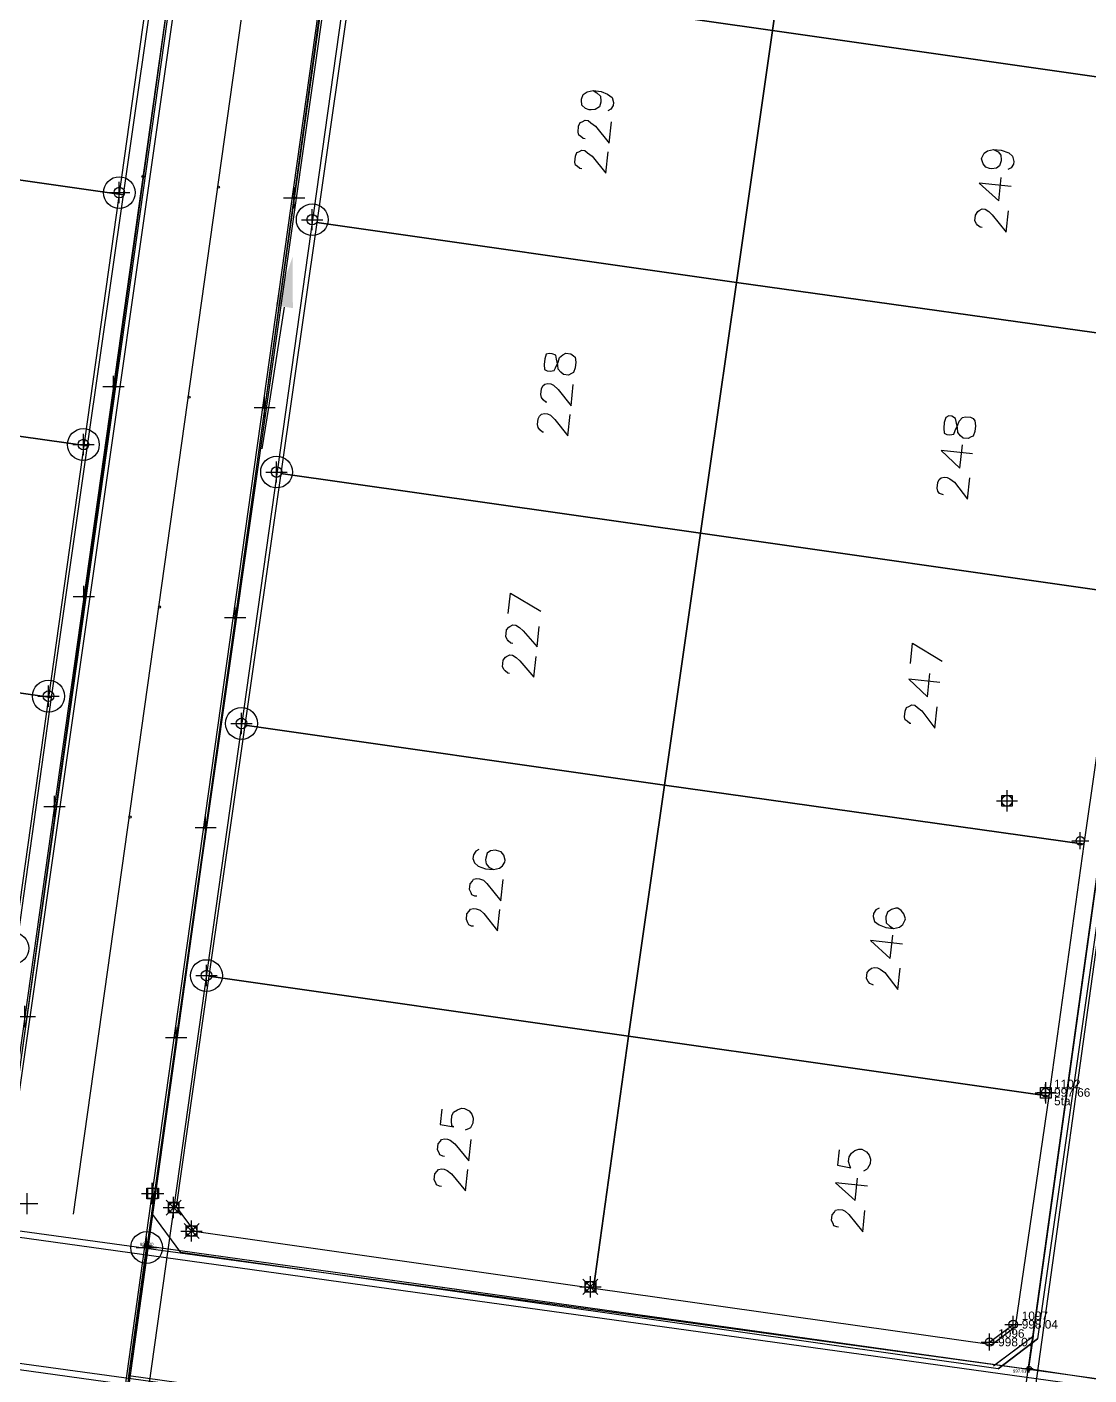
# Model space of a CAD drawing. Header units: metres. Extents: x -977055 to 805873, y -1033982 to 242021.
# Drawn here: x 959.2 to 1009.3, y 1039.1 to 1102.7 of the extents above; entities that cross this region are included whole.
import ezdxf

# ---------------------------------------------------------------- set-up
doc = ezdxf.new("R2010")
doc.units = ezdxf.units.M
doc.header["$PDMODE"] = 32
doc.header["$PDSIZE"] = 1.5
for name, color, linetype in [('12-CONDICIONES EXISTENTES', 2, 'Continuous'), ('5ta avenida', 10, 'Continuous'), ('C-ANNO-MATC-TEXT', 150, 'Continuous'), ('C-ROAD-PROF-TEXT', 11, 'Continuous'), ('LOTE 243', 6, 'Continuous'), ('PUNTOS V', 4, 'Continuous'), ('V-NODE', 1, 'Continuous'), ('V-SITE-VEGE', 80, 'Continuous')]:
    doc.layers.add(name, color=color, linetype=linetype)
for name, color, linetype, true_color in [('PDF2_area escolar', 7, 'Continuous', 0x989898), ('PDF_Geometry', 7, 'Continuous', 0x797979), ('PDF_Solid Fills', 7, 'Continuous', 0x797979)]:
    doc.layers.add(name, color=color, linetype=linetype, true_color=true_color)
doc.layers.get('PDF2_area escolar').off()
doc.styles.get("Standard").update_dxf_attribs({"font": 'arial.ttf'})

# ---------------------------------------------------------------- blocks, each defined once
blk = doc.blocks.new('*U2497')
at = {"color": 0, "linetype": 'ByBlock', "lineweight": -2, "transparency": 16777216}
for p, q in [((-1, 0), (1, 0)), ((0, -1), (0, 1))]:
    blk.add_line(p, q, dxfattribs=at)
blk.add_lwpolyline([(-0.5, -0.5), (-0.5, 0.5), (0.5, 0.5), (0.5, -0.5)], close=True, dxfattribs=at)
blk = doc.blocks.new('*U2801', base_point=(967.009, 1045.867, 997.595))
at = {"layer": 'V-NODE', "color": 130, "lineweight": -2, "xscale": 0.5, "yscale": 0.5, "zscale": 0.5}
blk.add_blockref('*U2497', (967.009, 1045.867, 997.595), dxfattribs=at)
blk = doc.blocks.new('*U2804', base_point=(966.165, 1046.973, 997.573))
at = {"layer": 'V-NODE', "color": 130, "lineweight": -2, "xscale": 0.5, "yscale": 0.5, "zscale": 0.5}
blk.add_blockref('*U2497', (966.165, 1046.973, 997.573), dxfattribs=at)
blk = doc.blocks.new('*U2807', base_point=(985.819, 1043.236, 997.808))
at = {"layer": 'V-NODE', "color": 130, "lineweight": -2, "xscale": 0.5, "yscale": 0.5, "zscale": 0.5}
blk.add_blockref('*U2497', (985.819, 1043.236, 997.808), dxfattribs=at)
blk = doc.blocks.new('*U2820')
at = {"color": 0, "linetype": 'ByBlock', "lineweight": -2, "transparency": 16777216}
for p, q in [((-0.71, -0.71), (0.71, 0.71)), ((-0.71, 0.71), (0.71, -0.71))]:
    blk.add_line(p, q, dxfattribs=at)
blk.add_circle((0, 0), 0.5, dxfattribs=at)
blk = doc.blocks.new('*U2835', base_point=(967.009, 1045.867, 997.595))
at = {"layer": 'V-NODE', "color": 50, "lineweight": -2, "xscale": 0.5, "yscale": 0.5, "zscale": 0.5}
blk.add_blockref('*U2820', (967.009, 1045.867, 997.595), dxfattribs=at)
blk = doc.blocks.new('*U2838', base_point=(966.165, 1046.973, 997.573))
at = {"layer": 'V-NODE', "color": 50, "lineweight": -2, "xscale": 0.5, "yscale": 0.5, "zscale": 0.5}
blk.add_blockref('*U2820', (966.165, 1046.973, 997.573), dxfattribs=at)
blk = doc.blocks.new('*U2841', base_point=(985.819, 1043.236, 997.808))
at = {"layer": 'V-NODE', "color": 50, "lineweight": -2, "xscale": 0.5, "yscale": 0.5, "zscale": 0.5}
blk.add_blockref('*U2820', (985.819, 1043.236, 997.808), dxfattribs=at)
blk = doc.blocks.new('base')
at = {"layer": 'PDF_Geometry', "lineweight": 25, "extrusion": (-0.000787417, 0.063364, 0.99799), "elevation": 0.026}
for points in [[(-314.355, -197.288), (-299.601, -195.681), (-292.744, -194.188), (-282.663, -192.111), (-274.476, -190.361), (-258.037, -185.154), (-248.029, -180.61), (-240.539, -177.71), (-228.643, -174.042), (-222.733, -172.714), (-217.384, -171.04), (-209.935, -169.248), (-202.16, -164.759), (-196.196, -160.284), (-195.073, -159.817), (-178.095, -157.457), (-154.298, -156.614), (-136.667, -154.611), (-124.436, -153.164), (-118.066, -151.474), (-100.79, -146.646), (-80.955, -140.967), (-73.385, -139.328), (-61.694, -135.822), (-40.504, -131.604), (-37.727, -130.872), (-17.661, -129.441), (1.311, -127.461), (21.092, -124.929), (41.006, -122.83), (47.376, -123.458), (63.592, -123.186), (81.402, -124.312), (85.639, -96.072), (88.705, -66.393), (92.811, -40.781), (97.16, -22.386), (100.596, -1.562), (102.483, 8.32), (109.691, 37.361), (117.528, 76.62), (126.217, 115.638), (131.513, 149.592), (134.682, 173.973), (136.916, 195.591), (139.956, 229.678), (141.558, 250.676), (142.614, 271.37), (143.252, 283.21), (147.066, 312.938), (152.58, 355.631), (153.554, 396.042), (150.869, 418.02), (151.777, 438.639), (150.959, 458.028), (151.777, 438.639), (150.869, 418.02), (153.554, 396.042), (152.58, 355.631), (147.066, 312.938), (143.252, 283.21), (142.614, 271.37), (141.558, 250.676), (139.956, 229.678), (136.916, 195.591), (134.682, 173.973), (131.513, 149.592), (126.217, 115.638), (117.528, 76.62), (109.691, 37.361), (102.483, 8.32), (100.596, -1.562), (97.16, -22.386), (92.811, -40.781), (88.705, -66.393), (85.639, -96.072), (81.402, -124.312), (63.592, -123.186), (47.376, -123.458), (41.006, -122.83), (21.092, -124.929), (1.311, -127.461), (-17.661, -129.441), (-37.727, -130.872), (-40.504, -131.604), (-61.694, -135.822), (-73.385, -139.328), (-80.955, -140.967), (-100.79, -146.646), (-118.066, -151.474), (-124.436, -153.164), (-136.667, -154.611), (-154.298, -156.614), (-178.095, -157.457), (-195.073, -159.817), (-196.196, -160.284), (-202.16, -164.759), (-209.935, -169.248), (-217.384, -171.04), (-222.733, -172.714), (-228.643, -174.042), (-240.539, -177.71), (-248.029, -180.61), (-258.037, -185.154), (-274.476, -190.361), (-282.663, -192.111), (-292.744, -194.188), (-299.601, -195.681), (-314.355, -197.288), (-312.178, -178.446), (-309.146, -157.898), (-306.876, -132.899), (-305.823, -118.002), (-298.643, -78.802), (-291.055, -45.077), (-282.252, -15.116), (-275.645, 10.473), (-270.319, 33.898), (-263.825, 63.164), (-258.15, 86.408), (-284.424, 123.888)], [(-73.972, -29.127), (-75.851, -30.477), (-73.972, -29.127), (-35.504, -35.06), (-34.154, -36.938), (-44.268, -102.03), (-86.666, -112.549), (-88.335, -111.003), (-75.851, -30.477)], [(-104.247, -82.191), (-104.418, -82.077), (-104.585, -81.918), (-104.603, -81.684), (-104.597, -81.639), (-104.524, -81.415), (-104.325, -81.3), (-104.136, -81.277), (-104.045, -81.288), (-103.868, -81.355), (-103.701, -81.515), (-103.683, -81.749), (-103.689, -81.794), (-103.762, -82.017), (-103.961, -82.132), (-104.247, -82.191), (-104.612, -82.147), (-104.921, -82.017), (-105.133, -81.852), (-105.197, -81.613), (-105.181, -81.476), (-105.067, -81.304), (-104.919, -81.229)], [(-103.834, -79.922), (-103.743, -79.933), (-103.617, -80.041), (-103.531, -80.098), (-103.502, -80.24), (-103.535, -80.515), (-103.602, -80.692), (-103.699, -80.727), (-103.847, -80.801), (-103.984, -80.785), (-104.111, -80.677), (-104.323, -80.512), (-104.966, -79.693), (-105.087, -80.698)], [(-103.663, -78.505), (-103.572, -78.516), (-103.446, -78.624), (-103.36, -78.681), (-103.331, -78.823), (-103.364, -79.098), (-103.432, -79.275), (-103.529, -79.31), (-103.677, -79.385), (-103.814, -79.368), (-103.94, -79.26), (-104.152, -79.095), (-104.795, -78.276), (-104.916, -79.282)], [(-123.081, -79.18), (-123.299, -79.061), (-123.42, -78.907), (-123.438, -78.673), (-123.432, -78.627), (-123.359, -78.404), (-123.205, -78.284), (-122.971, -78.266), (-122.88, -78.277), (-122.703, -78.344), (-122.582, -78.498), (-122.518, -78.738), (-122.524, -78.783), (-122.643, -79.001), (-122.796, -79.121), (-123.081, -79.18), (-123.447, -79.136), (-123.802, -79), (-123.968, -78.841), (-124.032, -78.601), (-124.015, -78.464), (-123.902, -78.293), (-123.754, -78.218)], [(-123.889, -77.413), (-122.38, -77.595), (-123.298, -76.742), (-123.43, -77.839)], [(-122.498, -75.494), (-122.407, -75.505), (-122.281, -75.613), (-122.241, -75.664), (-122.166, -75.812), (-122.199, -76.086), (-122.312, -76.258), (-122.363, -76.298), (-122.511, -76.373), (-122.649, -76.357), (-122.82, -76.243), (-122.987, -76.084), (-123.63, -75.265), (-123.751, -76.27)], [(-89.542, -72.138), (-88.74, -67.412), (-88.412, -65.457)], [(-101.874, -67.499), (-101.828, -67.504), (-101.702, -67.612), (-101.622, -67.715), (-101.592, -67.857), (-101.625, -68.132), (-101.688, -68.263), (-101.79, -68.344), (-101.933, -68.373), (-102.07, -68.356), (-102.201, -68.294), (-102.408, -68.084), (-103.011, -67.316), (-103.132, -68.321)], [(-101.703, -66.082), (-101.657, -66.088), (-101.531, -66.195), (-101.451, -66.298), (-101.422, -66.44), (-101.455, -66.715), (-101.517, -66.846), (-101.619, -66.927), (-101.762, -66.956), (-101.899, -66.939), (-102.031, -66.877), (-102.237, -66.667), (-102.84, -65.899), (-102.961, -66.904)], [(-121.906, -64.807), (-120.444, -64.983), (-121.315, -64.136), (-121.448, -65.233)], [(-120.516, -62.888), (-120.47, -62.894), (-120.338, -62.956), (-120.258, -63.058), (-120.229, -63.201), (-120.262, -63.475), (-120.324, -63.607), (-120.427, -63.687), (-120.569, -63.716), (-120.706, -63.7), (-120.838, -63.638), (-121.05, -63.473), (-121.647, -62.659), (-121.769, -63.665)], [(-99.931, -57.531), (-100.047, -58.491), (-101.472, -57.624)], [(-100.131, -56.116), (-100.04, -56.127), (-99.914, -56.235), (-99.874, -56.286), (-99.799, -56.434), (-99.837, -56.754), (-99.945, -56.88), (-99.996, -56.921), (-100.145, -56.996), (-100.282, -56.979), (-100.454, -56.866), (-100.62, -56.706), (-101.269, -55.933), (-101.384, -56.893)], [(-118.861, -54.926), (-118.977, -55.886), (-120.357, -55.024)], [(-99.961, -54.699), (-99.869, -54.71), (-99.743, -54.818), (-99.703, -54.869), (-99.628, -55.017), (-99.667, -55.337), (-99.775, -55.464), (-99.826, -55.504), (-99.974, -55.579), (-100.111, -55.562), (-100.283, -55.449), (-100.449, -55.29), (-101.098, -54.516), (-101.213, -55.476)], [(-120.235, -54.019), (-118.773, -54.195), (-119.645, -53.348), (-119.777, -54.445)], [(-118.845, -52.099), (-118.799, -52.105), (-118.673, -52.213), (-118.587, -52.27), (-118.558, -52.412), (-118.591, -52.686), (-118.659, -52.864), (-118.756, -52.898), (-118.904, -52.973), (-119.041, -52.957), (-119.167, -52.849), (-119.379, -52.684), (-119.977, -51.87), (-120.098, -52.876)], [(-98.404, -46.401), (-98.256, -46.326), (-98.143, -46.154), (-98.121, -45.971), (-98.19, -45.777), (-98.357, -45.618), (-98.711, -45.483), (-99.077, -45.439), (-99.362, -45.497), (-99.516, -45.618), (-99.629, -45.79), (-99.64, -45.881), (-99.576, -46.12), (-99.456, -46.274), (-99.233, -46.347), (-99.187, -46.353), (-98.953, -46.335), (-98.799, -46.214), (-98.726, -45.991), (-98.715, -45.9), (-98.739, -45.711), (-98.859, -45.558), (-99.077, -45.439)], [(-98.277, -44.19), (-98.186, -44.201), (-98.054, -44.264), (-98.019, -44.36), (-97.945, -44.509), (-97.978, -44.783), (-98.086, -44.909), (-98.142, -44.995), (-98.285, -45.024), (-98.422, -45.008), (-98.599, -44.94), (-98.766, -44.781), (-99.409, -43.961), (-99.53, -44.967)], [(-98.106, -42.773), (-98.015, -42.784), (-97.883, -42.847), (-97.849, -42.944), (-97.774, -43.092), (-97.807, -43.366), (-97.915, -43.492), (-97.972, -43.578), (-98.114, -43.607), (-98.251, -43.591), (-98.429, -43.523), (-98.595, -43.364), (-99.238, -42.544), (-99.359, -43.55)], [(-117.239, -43.39), (-117.091, -43.315), (-116.978, -43.143), (-116.961, -43.006), (-117.025, -42.766), (-117.237, -42.602), (-117.546, -42.472), (-117.912, -42.428), (-118.197, -42.486), (-118.351, -42.607), (-118.469, -42.824), (-118.475, -42.87), (-118.411, -43.109), (-118.29, -43.263), (-118.119, -43.376), (-118.027, -43.387), (-117.833, -43.318), (-117.634, -43.203), (-117.561, -42.98), (-117.555, -42.934), (-117.573, -42.7), (-117.74, -42.541), (-117.912, -42.428)], [(-118.332, -41.681), (-116.823, -41.863), (-117.741, -41.011), (-117.873, -42.108)], [(-116.941, -39.762), (-116.896, -39.768), (-116.764, -39.83), (-116.684, -39.932), (-116.609, -40.081), (-116.642, -40.355), (-116.75, -40.481), (-116.852, -40.561), (-116.995, -40.59), (-117.132, -40.574), (-117.263, -40.512), (-117.475, -40.347), (-118.073, -39.533), (-118.194, -40.539)], [(-96.512, -34.155), (-96.424, -33.424), (-97.058, -33.301), (-96.972, -33.358), (-96.954, -33.592), (-96.981, -33.82), (-97.049, -33.998), (-97.249, -34.113), (-97.442, -34.182), (-97.58, -34.166), (-97.797, -34.047), (-97.918, -33.893), (-97.987, -33.699), (-97.959, -33.471), (-97.841, -33.253), (-97.789, -33.213), (-97.595, -33.143)], [(-96.613, -31.917), (-96.522, -31.928), (-96.39, -31.99), (-96.355, -32.087), (-96.28, -32.235), (-96.313, -32.51), (-96.421, -32.636), (-96.478, -32.722), (-96.621, -32.751), (-96.758, -32.734), (-96.889, -32.672), (-97.102, -32.507), (-97.745, -31.688), (-97.866, -32.694)], [(-115.217, -31.994), (-115.129, -31.263), (-115.763, -31.14), (-115.723, -31.191), (-115.659, -31.431), (-115.687, -31.659), (-115.8, -31.831), (-115.954, -31.952), (-116.148, -32.021), (-116.285, -32.005), (-116.502, -31.886), (-116.623, -31.732), (-116.692, -31.538), (-116.665, -31.31), (-116.546, -31.092), (-116.495, -31.052), (-116.347, -30.977)], [(-96.442, -30.5), (-96.351, -30.511), (-96.219, -30.573), (-96.185, -30.67), (-96.11, -30.818), (-96.143, -31.093), (-96.251, -31.219), (-96.307, -31.305), (-96.45, -31.334), (-96.587, -31.317), (-96.719, -31.255), (-96.931, -31.09), (-97.574, -30.271), (-97.695, -31.277)], [(-116.538, -30.258), (-115.03, -30.44), (-115.947, -29.588), (-116.074, -30.639)], [(-115.148, -28.339), (-115.056, -28.35), (-114.925, -28.412), (-114.89, -28.509), (-114.815, -28.658), (-114.848, -28.932), (-114.956, -29.058), (-115.013, -29.144), (-115.155, -29.173), (-115.338, -29.151), (-115.47, -29.089), (-115.636, -28.93), (-116.279, -28.11), (-116.401, -29.116)], [(-84.121, -27.533), (-82.771, -29.411)], [(-122.584, -21.554), (-124.468, -22.95)]]:
    blk.add_lwpolyline(points, dxfattribs=at)
for points in [[(-138.576, -126.188), (-140.244, -124.642), (-124.468, -22.95), (-122.584, -21.554), (-84.121, -27.533), (-82.771, -29.411), (-95.915, -114.263), (-97.512, -115.972)], [(-112.737, -84.924), (-114.58, -96.758), (-94.826, -99.834), (-92.983, -88)], [(-132.492, -81.848), (-134.34, -93.728), (-114.58, -96.758), (-112.737, -84.924)], [(-82.031, -77.541), (-83.88, -89.421), (-64.12, -92.451), (-62.277, -80.616)], [(-110.889, -73.044), (-112.737, -84.924), (-92.983, -88), (-91.134, -76.119)], [(-130.648, -70.014), (-132.492, -81.848), (-112.737, -84.924), (-110.889, -73.044)], [(-80.188, -65.706), (-82.031, -77.541), (-62.277, -80.616), (-60.428, -68.736)], [(-109.045, -61.209), (-110.889, -73.044), (-91.134, -76.119), (-89.291, -64.285)], [(-128.8, -58.134), (-130.648, -70.014), (-110.889, -73.044), (-109.045, -61.209)], [(-101.763, -69.274), (-101.781, -69.04), (-101.913, -68.978), (-102.05, -68.962), (-102.238, -68.985), (-102.301, -69.117), (-102.425, -69.38), (-102.498, -69.603), (-102.652, -69.724), (-102.8, -69.799), (-103.029, -69.771), (-103.155, -69.663), (-103.241, -69.606), (-103.259, -69.372), (-103.226, -69.098), (-103.152, -68.875), (-103.056, -68.84), (-102.907, -68.766), (-102.679, -68.793), (-102.553, -68.901), (-102.432, -69.055), (-102.408, -69.243), (-102.35, -69.528), (-102.326, -69.717), (-102.149, -69.784), (-102.012, -69.801), (-101.869, -69.772), (-101.796, -69.549)], [(-78.339, -53.826), (-80.188, -65.706), (-60.428, -68.736), (-58.585, -56.902)], [(-120.57, -66.035), (-120.588, -65.801), (-120.72, -65.738), (-120.857, -65.722), (-121.046, -65.746), (-121.113, -65.923), (-121.238, -66.186), (-121.305, -66.363), (-121.465, -66.53), (-121.607, -66.559), (-121.836, -66.531), (-121.967, -66.469), (-122.048, -66.367), (-122.066, -66.133), (-122.033, -65.858), (-121.96, -65.635), (-121.863, -65.601), (-121.715, -65.526), (-121.486, -65.553), (-121.36, -65.661), (-121.239, -65.815), (-121.221, -66.049), (-121.163, -66.334), (-121.134, -66.477), (-120.962, -66.59), (-120.825, -66.607), (-120.677, -66.532), (-120.603, -66.309)], [(-107.197, -49.329), (-109.045, -61.209), (-89.291, -64.285), (-87.442, -52.405)], [(-126.957, -46.3), (-128.8, -58.134), (-109.045, -61.209), (-107.197, -49.329)], [(-76.542, -41.986), (-78.339, -53.826), (-58.585, -56.902), (-56.736, -45.022)], [(-105.354, -37.495), (-107.197, -49.329), (-87.442, -52.405), (-85.599, -40.571)], [(-125.154, -34.414), (-126.957, -46.3), (-107.197, -49.329), (-105.354, -37.495)], [(-103.551, -25.609), (-105.354, -37.495), (-85.599, -40.571), (-83.917, -29.691), (-84.751, -28.524)], [(-123.426, -23.539), (-125.154, -34.414), (-105.354, -37.495), (-103.551, -25.609), (-122.305, -22.701)]]:
    blk.add_lwpolyline(points, close=True, dxfattribs=at)
blk = doc.blocks.new('*U3053')
at = {"color": 0, "linetype": 'ByBlock', "lineweight": -2, "transparency": 16777216}
for p, q in [((-1, 0), (1, 0)), ((0, -1), (0, 1))]:
    blk.add_line(p, q, dxfattribs=at)
blk.add_circle((0, 0), 0.5, dxfattribs=at)
blk = doc.blocks.new('*U3173', base_point=(967.715, 1057.915, 997.068))
at = {"layer": 'V-NODE', "color": 90, "lineweight": -2, "xscale": 0.5, "yscale": 0.5, "zscale": 0.5}
blk.add_blockref('*U3053', (967.715, 1057.915, 997.068), dxfattribs=at)
blk = doc.blocks.new('*U3176', base_point=(960.264, 1071.092, 996.593))
at = {"layer": 'V-NODE', "color": 90, "lineweight": -2, "xscale": 0.5, "yscale": 0.5, "zscale": 0.5}
blk.add_blockref('*U3053', (960.264, 1071.092, 996.593), dxfattribs=at)
blk = doc.blocks.new('*U3179', base_point=(969.364, 1069.805, 996.724))
at = {"layer": 'V-NODE', "color": 90, "lineweight": -2, "xscale": 0.5, "yscale": 0.5, "zscale": 0.5}
blk.add_blockref('*U3053', (969.364, 1069.805, 996.724), dxfattribs=at)
blk = doc.blocks.new('*U3182', base_point=(961.91, 1082.959, 996.181))
at = {"layer": 'V-NODE', "color": 90, "lineweight": -2, "xscale": 0.5, "yscale": 0.5, "zscale": 0.5}
blk.add_blockref('*U3053', (961.91, 1082.959, 996.181), dxfattribs=at)
blk = doc.blocks.new('*U3185', base_point=(971.019, 1081.662, 996.289))
at = {"layer": 'V-NODE', "color": 90, "lineweight": -2, "xscale": 0.5, "yscale": 0.5, "zscale": 0.5}
blk.add_blockref('*U3053', (971.019, 1081.662, 996.289), dxfattribs=at)
blk = doc.blocks.new('*U3188', base_point=(963.604, 1094.842, 995.82))
at = {"layer": 'V-NODE', "color": 90, "lineweight": -2, "xscale": 0.5, "yscale": 0.5, "zscale": 0.5}
blk.add_blockref('*U3053', (963.604, 1094.842, 995.82), dxfattribs=at)
blk = doc.blocks.new('*U3191', base_point=(972.701, 1093.565, 995.932))
at = {"layer": 'V-NODE', "color": 90, "lineweight": -2, "xscale": 0.5, "yscale": 0.5, "zscale": 0.5}
blk.add_blockref('*U3053', (972.701, 1093.565, 995.932), dxfattribs=at)
blk = doc.blocks.new('*U3739')
at = {"color": 0, "linetype": 'ByBlock', "lineweight": -2, "transparency": 16777216}
for p, q in [((-1, 0), (1, 0)), ((0, -1), (0, 1))]:
    blk.add_line(p, q, dxfattribs=at)
blk = doc.blocks.new('*U3748', base_point=(964.892, 1045.089, 997))
at = {"layer": 'V-NODE', "color": 4, "lineweight": -2, "xscale": 0.5, "yscale": 0.5, "zscale": 0.5}
blk.add_blockref('*U3739', (964.892, 1045.089, 997), dxfattribs=at)
blk = doc.blocks.new('*U3751', base_point=(971.847, 1094.603, 994.88))
at = {"layer": 'V-NODE', "color": 4, "lineweight": -2, "xscale": 0.5, "yscale": 0.5, "zscale": 0.5}
blk.add_blockref('*U3739', (971.847, 1094.603, 994.88), dxfattribs=at)
blk = doc.blocks.new('*U3755', base_point=(970.456, 1084.7, 995.3))
at = {"layer": 'V-NODE', "color": 4, "lineweight": -2, "xscale": 0.5, "yscale": 0.5, "zscale": 0.5}
blk.add_blockref('*U3739', (970.456, 1084.7, 995.3), dxfattribs=at)
blk = doc.blocks.new('*U3758', base_point=(963.325, 1085.696, 995.3))
at = {"layer": 'V-NODE', "color": 4, "lineweight": -2, "xscale": 0.5, "yscale": 0.5, "zscale": 0.5}
blk.add_blockref('*U3739', (963.325, 1085.696, 995.3), dxfattribs=at)
blk = doc.blocks.new('*U3761', base_point=(969.064, 1074.797, 995.73))
at = {"layer": 'V-NODE', "color": 4, "lineweight": -2, "xscale": 0.5, "yscale": 0.5, "zscale": 0.5}
blk.add_blockref('*U3739', (969.064, 1074.797, 995.73), dxfattribs=at)
blk = doc.blocks.new('*U3764', base_point=(961.934, 1075.793, 995.73))
at = {"layer": 'V-NODE', "color": 4, "lineweight": -2, "xscale": 0.5, "yscale": 0.5, "zscale": 0.5}
blk.add_blockref('*U3739', (961.934, 1075.793, 995.73), dxfattribs=at)
blk = doc.blocks.new('*U3767', base_point=(967.673, 1064.894, 996.15))
at = {"layer": 'V-NODE', "color": 4, "lineweight": -2, "xscale": 0.5, "yscale": 0.5, "zscale": 0.5}
blk.add_blockref('*U3739', (967.673, 1064.894, 996.15), dxfattribs=at)
blk = doc.blocks.new('*U3770', base_point=(960.542, 1065.891, 996.15))
at = {"layer": 'V-NODE', "color": 4, "lineweight": -2, "xscale": 0.5, "yscale": 0.5, "zscale": 0.5}
blk.add_blockref('*U3739', (960.542, 1065.891, 996.15), dxfattribs=at)
blk = doc.blocks.new('*U3773', base_point=(959.151, 1055.988, 996.58))
at = {"layer": 'V-NODE', "color": 4, "lineweight": -2, "xscale": 0.5, "yscale": 0.5, "zscale": 0.5}
blk.add_blockref('*U3739', (959.151, 1055.988, 996.58), dxfattribs=at)
blk = doc.blocks.new('*U3776', base_point=(966.288, 1054.992, 996.58))
at = {"layer": 'V-NODE', "color": 4, "lineweight": -2, "xscale": 0.5, "yscale": 0.5, "zscale": 0.5}
blk.add_blockref('*U3739', (966.288, 1054.992, 996.58), dxfattribs=at)
blk = doc.blocks.new('*U3790', base_point=(957.761, 1046.085, 997))
at = {"layer": 'V-NODE', "color": 4, "lineweight": -2, "xscale": 0.5, "yscale": 0.5, "zscale": 0.5}
blk.add_blockref('*U3739', (957.761, 1046.085, 997), dxfattribs=at)
blk = doc.blocks.new('*U4082')
at = {"color": 0, "linetype": 'ByBlock', "lineweight": -2, "transparency": 16777216}
for p, q in [((-1, 0), (1, 0)), ((0, -1), (0, 1))]:
    blk.add_line(p, q, dxfattribs=at)
blk.add_lwpolyline([(-0.5, -0.5), (-0.5, 0.5), (0.5, 0.5), (0.5, -0.5)], close=True, dxfattribs=at)
blk = doc.blocks.new('*U4378')
at = {"color": 0, "linetype": 'ByBlock', "lineweight": -2, "transparency": 16777216}
for p, q in [((-1, 0), (1, 0)), ((0, -1), (0, 1))]:
    blk.add_line(p, q, dxfattribs=at)
blk.add_circle((0, 0), 0.5, dxfattribs=at)
blk = doc.blocks.new('*U4462', base_point=(964.906, 1045.176, 997))
at = {"layer": 'V-NODE', "lineweight": -2, "xscale": 0.2, "yscale": 0.2, "zscale": 0.2}
blk.add_blockref('*U4378', (964.906, 1045.176, 997), dxfattribs=at)
blk = doc.blocks.new('*U4477', base_point=(964.904, 1045.176, 997))
at = {"layer": 'V-NODE', "lineweight": -2, "xscale": 0.2, "yscale": 0.2, "zscale": 0.2}
blk.add_blockref('*U4378', (964.904, 1045.176, 997), dxfattribs=at)
blk = doc.blocks.new('*U4480', base_point=(1006.504, 1039.39, 997.61))
at = {"layer": 'V-NODE', "lineweight": -2, "xscale": 0.2, "yscale": 0.2, "zscale": 0.2}
blk.add_blockref('*U4378', (1006.504, 1039.39, 997.61), dxfattribs=at)
blk = doc.blocks.new('*U4601')
at = {"color": 0, "linetype": 'ByBlock', "lineweight": -2, "transparency": 16777216}
for p, q in [((-1, 0), (1, 0)), ((0, -1), (0, 1))]:
    blk.add_line(p, q, dxfattribs=at)
blk.add_lwpolyline([(-0.5, -0.5), (-0.5, 0.5), (0.5, 0.5), (0.5, -0.5)], close=True, dxfattribs=at)
blk.add_circle((0, 0), 0.5, dxfattribs=at)
blk = doc.blocks.new('*U4607', base_point=(1005.464, 1066.156, 997.181))
at = {"layer": 'V-NODE', "color": 3, "lineweight": -2, "xscale": 0.5, "yscale": 0.5, "zscale": 0.5}
blk.add_blockref('*U4601', (1005.464, 1066.156, 997.181), dxfattribs=at)

msp = doc.modelspace()

# ---------------------------------------------------------------- linework, layer by layer
at = {"color": 1}
msp.add_line((964.90308, 1045.16679), (1006.49776, 1039.34594), dxfattribs=at)
at = {"color": 2}
for points in [[(1006.47657, 1039.39), (1013.59468, 1038.3039), (1028.25455, 1143.7276), (1030.20492, 1145.53448), (1039.02616, 1145.96592), (1038.66008, 1152.75737), (1024.40007, 1151.98483), (1012.86861, 1149.03335), (1017.5654, 1150.23542), (1019.53599, 1144.07167), (1020.87063, 1142.90279), (1006.47657, 1039.39)], [(964.90308, 1045.16679), (1004.90706, 1039.56855), (1006.69073, 1040.91278), (1006.47657, 1039.39), (1013.59468, 1038.3039), (1013.82071, 1039.91108), (1015.07462, 1038.24834), (1045.10893, 1034.047), (1044.25001, 1027.90678), (1012.75211, 1032.31286), (1012.40854, 1029.85677), (1043.10328, 1025.56305), (1042.24435, 1019.42283), (1005.60113, 1024.54866), (1006.45512, 1030.61752), (1005.26423, 1030.76969), (1005.60963, 1033.22566), (964.04668, 1039.03471), (964.90308, 1045.16679)]]:
    msp.add_lwpolyline(points, dxfattribs=at)
at = {"color": 1}
for points, elevation in [([(988.70081, 858.6933), (1028.93284, 1145.88834), (1021.4813, 1144.57148), (981.77572, 857.94163), (988.70081, 858.6933)], 2006.05387), ([(938.32565, 853.49253), (977.19382, 1133.04779), (969.57923, 1130.55567), (930.81283, 851.13877), (938.32565, 853.49253)], 1010.921), ([(801.61867, 1067.45219), (1160.48943, 1017.53949), (1159.04381, 1011.48073), (800.75387, 1061.31279), (801.60927, 1067.4535)], 1997.105), ([(801.61867, 1067.45219), (1045.10893, 1034.047), (1044.25001, 1027.90678), (800.75387, 1061.31279), (801.61867, 1067.45219)], 1997.105)]:
    msp.add_lwpolyline(points, dxfattribs=dict(at, elevation=elevation))
at = {"layer": '12-CONDICIONES EXISTENTES', "color": 1}
for points, elevation in [([(994.52229, 953.30755), (1004.25949, 1023.62549), (1006.75019, 1041.33554), (1020.87063, 1142.90279)], 2001.659), ([(973.92391, 1135.62769), (961.42901, 1046.66931)], 994.665), ([(1004.646, 1040.629), (1005.757, 1041.464)], 1997.107), ([(1004.82695, 1039.50818), (1006.69073, 1040.91278)], 1997.107)]:
    msp.add_lwpolyline(points, dxfattribs=dict(at, elevation=elevation))
msp.add_circle((1006.45881, 1039.27916, 996.877), 0.05, dxfattribs=at)
for p in [(963.604, 1094.842, 995.82), (972.701, 1093.565, 995.932), (961.91, 1082.959, 996.181), (971.019, 1081.662, 996.289), (960.264, 1071.092, 996.593), (969.364, 1069.805, 996.724), (958.586, 1059.202, 997.045), (967.715, 1057.915, 997.068)]:
    msp.add_point(p, dxfattribs=at)
at = {"layer": '5ta avenida', "color": 0, "linetype": 'ByBlock', "lineweight": -2, "transparency": 16777216}
for p, q in [((1008.921, 1063.871, 1996.278), (1008.921, 1064.671, 1996.278)), ((1008.521, 1064.271, 1996.278), (1009.321, 1064.271, 1996.278)), ((1006.884, 1052.398, 1996.695), (1007.684, 1052.398, 1996.695)), ((1007.284, 1051.998, 1996.695), (1007.284, 1052.798, 1996.695)), ((1005.357, 1041.464, 1997.079), (1006.157, 1041.464, 1997.079)), ((1005.757, 1041.064, 1997.079), (1005.757, 1041.864, 1997.079)), ((1004.646, 1040.229, 1997.107), (1004.646, 1041.029, 1997.107)), ((1004.246, 1040.629, 1997.107), (1005.046, 1040.629, 1997.107))]:
    msp.add_line(p, q, dxfattribs=at)
for centre in [(1008.921, 1064.271, 1996.278), (1007.284, 1052.398, 1996.695), (1005.757, 1041.464, 1997.079), (1004.646, 1040.629, 1997.107)]:
    msp.add_circle(centre, 0.2, dxfattribs=at)
at = {"layer": 'LOTE 243', "color": 1, "elevation": 1009.43524}
for points in [[(977.00002, 1131.99893), (965.07922, 1047.15006), (962.46607, 1028.44811), (952.78003, 959.1458), (950.94785, 946.05157), (937.95342, 853.36412)], [(977.09482, 1131.955), (965.17825, 1047.13615), (962.56511, 1028.43427), (952.87906, 959.13196), (951.04689, 946.03771), (938.06969, 853.47319)], [(978.04222, 1131.51066), (966.16852, 1046.99702), (963.55549, 1028.29589), (953.86944, 958.99354), (952.03724, 945.89914), (939.06001, 853.33435)]]:
    msp.add_lwpolyline(points, dxfattribs=at)
at = {"layer": 'LOTE 243', "color": 1, "linetype": 'ByBlock', "elevation": 1009.43524}
for points in [[(968.254, 1127.967), (957.058, 1048.277), (954.444, 1029.569), (944.758, 960.267), (942.926, 947.174), (929.43014, 850.90993)], [(969.31839, 1128.35544), (958.04827, 1048.13787), (955.43438, 1029.43062), (945.74837, 960.12858), (943.91635, 947.03543), (930.42045, 850.77109)], [(969.42483, 1128.39428), (958.1473, 1048.12396), (957.85334, 1046.02015)]]:
    msp.add_lwpolyline(points, dxfattribs=at)
at = {"layer": 'PDF_Solid Fills', "transparency": 33554559, "extrusion": (-0.000787417, 0.063364, 0.99799)}
msp.add_solid([(-984.43231, -1012.19315, 1060.76006), (-985.26165, -1014.45815, 1060.76006), (-985.24954, -1012.04832, 1060.76006)], dxfattribs=at)
at = {"layer": 'PUNTOS V', "color": 1}
for centre in [(964.71652, 1095.60059, 998.289), (968.28166, 1095.10077, 998.289), (971.84679, 1094.60095, 998.289), (963.32524, 1085.69784, 998.289), (966.89037, 1085.19802, 998.289), (970.45551, 1084.6982, 998.289), (961.93396, 1075.79509, 998.289), (965.49909, 1075.29528, 998.289), (969.06423, 1074.79546, 998.289), (960.54268, 1065.89235, 998.289), (964.10781, 1065.39253, 998.289), (967.67295, 1064.89271, 998.289), (966.28167, 1054.98996, 998.289)]:
    msp.add_circle(centre, 0.05, dxfattribs=at)
msp.add_point((964.89216, 1045.08862, 1009.43524), dxfattribs=at)

# ---------------------------------------------------------------- block references
at = {"layer": 'C-ANNO-MATC-TEXT', "lineweight": -2, "xscale": 0.5, "yscale": 0.5, "zscale": 0.5}
for p in [(1007.297, 1052.386, 997.676), (965.148, 1047.635, 997.089), (965.201, 1047.644, 997.21)]:
    msp.add_blockref('*U4082', p, dxfattribs=at)
at = {"layer": 'PDF2_area escolar'}
msp.add_blockref('base', (882.736, 1016.336, 999.038), dxfattribs=at)
at = {"layer": 'V-NODE'}
for name, p in [('*U3188', (963.604, 1094.842, 995.82)), ('*U3191', (972.701, 1093.565, 995.932)), ('*U3182', (961.91, 1082.959, 996.181)), ('*U3185', (971.019, 1081.662, 996.289)), ('*U3176', (960.264, 1071.092, 996.593)), ('*U3179', (969.364, 1069.805, 996.724)), ('*U4607', (1005.464, 1066.156, 997.179)), ('*U3173', (967.715, 1057.915, 997.068)), ('*U2804', (966.165, 1046.973, 997.573)), ('*U2838', (966.165, 1046.973, 997.573)), ('*U2801', (967.009, 1045.867, 997.595)), ('*U2835', (967.009, 1045.867, 997.595)), ('*U4477', (964.904, 1045.176, 996.998)), ('*U4462', (964.906, 1045.176, 996.998)), ('*U2807', (985.819, 1043.236, 997.808)), ('*U2841', (985.819, 1043.236, 997.808)), ('*U4480', (1006.504, 1039.39, 997.608))]:
    msp.add_blockref(name, p, dxfattribs=at)
at = {"layer": 'V-SITE-VEGE'}
for name, p in [('*U3751', (971.847, 1094.603, 994.879)), ('*U3758', (963.325, 1085.696, 995.299)), ('*U3755', (970.456, 1084.7, 995.299)), ('*U3764', (961.934, 1075.793, 995.729)), ('*U3761', (969.064, 1074.797, 995.729)), ('*U3770', (960.542, 1065.891, 996.149)), ('*U3767', (967.673, 1064.894, 996.149)), ('*U3773', (959.151, 1055.988, 996.579)), ('*U3776', (966.288, 1054.992, 996.579)), ('*U3790', (959.26366, 1047.15967, 996.999)), ('*U3748', (964.892, 1045.089, 996.999))]:
    msp.add_blockref(name, p, dxfattribs=at)

# ---------------------------------------------------------------- texts
at = {"layer": '5ta avenida', "linetype": 'ByBlock', "char_height": 0.4}
for s, insert, attachment_point in [('{\\C2;1102}', (1007.684, 1052.598, 1996.695), 7), ('{\\C2;997.66}', (1007.684, 1052.398, 1996.695), 4), ('{\\C2;5ta}', (1007.684, 1052.198, 1996.695), 1), ('{\\C2;1097}', (1006.157, 1041.664, 1997.079), 7), ('{\\C2;998.04}', (1006.157, 1041.464, 1997.079), 4), ('{\\C2;998.07}', (1005.046, 1040.629, 1997.107), 4), ('{\\C2;1096}', (1005.046, 1040.829, 1997.107), 7)]:
    msp.add_mtext(s, dxfattribs=dict(at, insert=insert, attachment_point=attachment_point))
at = {"layer": 'C-ROAD-PROF-TEXT', "color": 11, "linetype": 'Continuous', "lineweight": -3, "char_height": 0.15, "attachment_point": 8, "rotation": 0.5711077}
for s, insert in [('{\\C2;997,00}', (964.8939, 1045.1352, 3003.18924)), ('{\\C2;997.61}', (1006.06196, 1039.1866, 996.877))]:
    msp.add_mtext(s, dxfattribs=dict(at, insert=insert))

doc.saveas('drawing.dxf')
